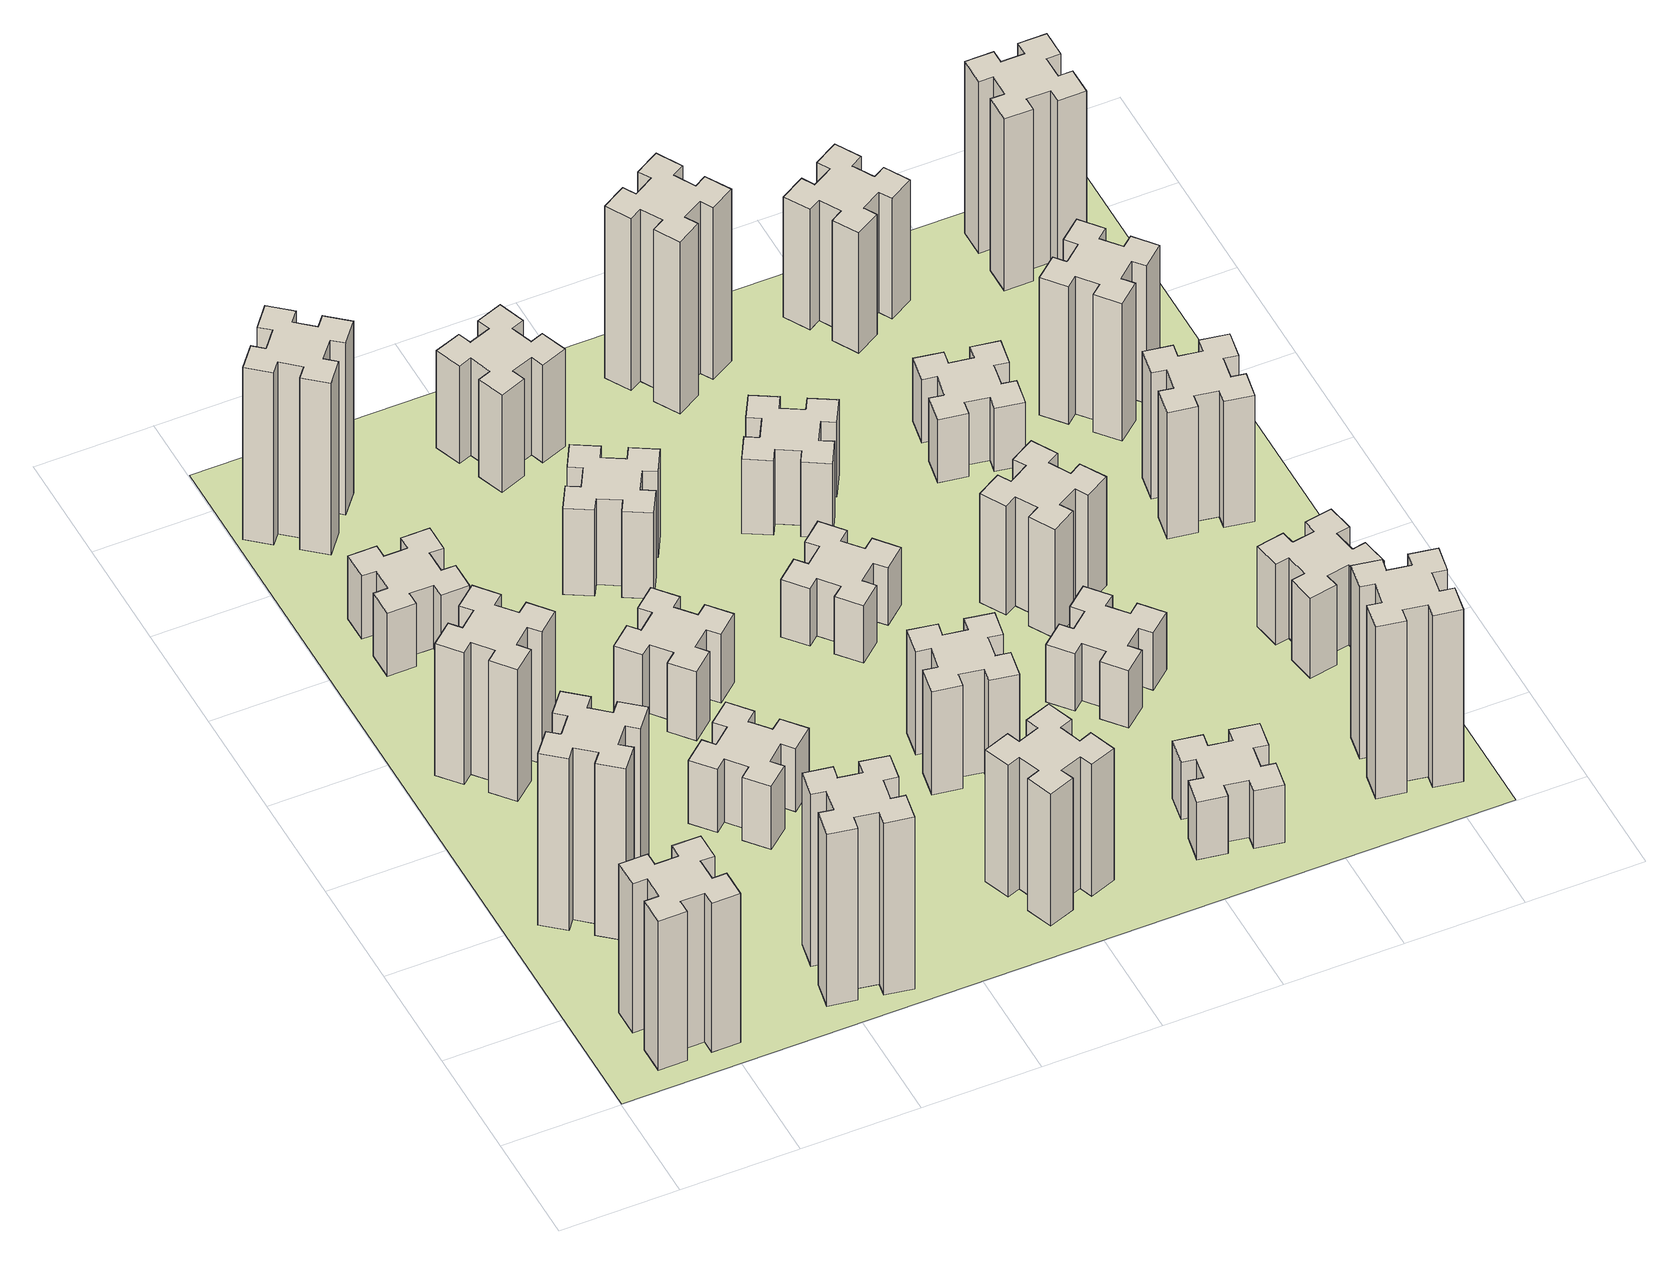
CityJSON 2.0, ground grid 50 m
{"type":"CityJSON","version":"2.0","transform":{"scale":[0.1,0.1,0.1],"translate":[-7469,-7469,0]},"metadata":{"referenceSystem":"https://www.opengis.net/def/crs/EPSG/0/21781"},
"CityObjects":{
"building1":{"type":"Building","attributes":{"class":"1000","function":"1000","usage":"1000","yearOfConstruction":2016,"roofType":"1000","measuredHeight":78,"storeysAboveGround":30,"storeysBelowGround":0},"geometry":[{"type":"Solid","lod":"1","boundaries":[[[[0,1,2,3,4,5,6,7,8,9,10,11,12,13,14,15,16,17,18,19]],[[17,16,20,21]],[[16,15,22,20]],[[15,14,23,22]],[[14,13,24,23]],[[13,12,25,24]],[[12,11,26,25]],[[11,10,27,26]],[[10,9,28,27]],[[9,8,29,28]],[[8,7,30,29]],[[7,6,31,30]],[[6,5,32,31]],[[5,4,33,32]],[[4,3,34,33]],[[3,2,35,34]],[[2,1,36,35]],[[1,0,37,36]],[[0,19,38,37]],[[19,18,39,38]],[[18,17,21,39]],[[24,25,26,27,28,29,30,31,32,33,34,35,36,37,38,39,21,20,22,23]]]]}]},
"building2":{"type":"Building","attributes":{"class":"1000","function":"1000","usage":"1000","yearOfConstruction":2016,"roofType":"1000","measuredHeight":90,"storeysAboveGround":30,"storeysBelowGround":0},"geometry":[{"type":"Solid","lod":"1","boundaries":[[[[40,41,42,43,44,45,46,47,48,49,50,51,52,53,54,55,56,57,58,59]],[[57,56,60,61]],[[56,55,62,60]],[[55,54,63,62]],[[54,53,64,63]],[[53,52,65,64]],[[52,51,66,65]],[[51,50,67,66]],[[50,49,68,67]],[[49,48,69,68]],[[48,47,70,69]],[[47,46,71,70]],[[46,45,72,71]],[[45,44,73,72]],[[44,43,74,73]],[[43,42,75,74]],[[42,41,76,75]],[[41,40,77,76]],[[40,59,78,77]],[[59,58,79,78]],[[58,57,61,79]],[[64,65,66,67,68,69,70,71,72,73,74,75,76,77,78,79,61,60,62,63]]]]}]},
"building3":{"type":"Building","attributes":{"class":"1000","function":"1000","usage":"1000","yearOfConstruction":2016,"roofType":"1000","measuredHeight":69,"storeysAboveGround":30,"storeysBelowGround":0},"geometry":[{"type":"Solid","lod":"1","boundaries":[[[[80,81,82,83,84,85,86,87,88,89,90,91,92,93,94,95,96,97,98,99]],[[97,96,100,101]],[[96,95,102,100]],[[95,94,103,102]],[[94,93,104,103]],[[93,92,105,104]],[[92,91,106,105]],[[91,90,107,106]],[[90,89,108,107]],[[89,88,109,108]],[[88,87,110,109]],[[87,86,111,110]],[[86,85,112,111]],[[85,84,113,112]],[[84,83,114,113]],[[83,82,115,114]],[[82,81,116,115]],[[81,80,117,116]],[[80,99,118,117]],[[99,98,119,118]],[[98,97,101,119]],[[104,105,106,107,108,109,110,111,112,113,114,115,116,117,118,119,101,100,102,103]]]]}]},
"building4":{"type":"Building","attributes":{"class":"1000","function":"1000","usage":"1000","yearOfConstruction":2016,"roofType":"1000","measuredHeight":33,"storeysAboveGround":30,"storeysBelowGround":0},"geometry":[{"type":"Solid","lod":"1","boundaries":[[[[120,121,122,123,124,125,126,127,128,129,130,131,132,133,134,135,136,137,138,139]],[[137,136,140,141]],[[136,135,142,140]],[[135,134,143,142]],[[134,133,144,143]],[[133,132,145,144]],[[132,131,146,145]],[[131,130,147,146]],[[130,129,148,147]],[[129,128,149,148]],[[128,127,150,149]],[[127,126,151,150]],[[126,125,152,151]],[[125,124,153,152]],[[124,123,154,153]],[[123,122,155,154]],[[122,121,156,155]],[[121,120,157,156]],[[120,139,158,157]],[[139,138,159,158]],[[138,137,141,159]],[[144,145,146,147,148,149,150,151,152,153,154,155,156,157,158,159,141,140,142,143]]]]}]},
"building5":{"type":"Building","attributes":{"class":"1000","function":"1000","usage":"1000","yearOfConstruction":2016,"roofType":"1000","measuredHeight":90,"storeysAboveGround":30,"storeysBelowGround":0},"geometry":[{"type":"Solid","lod":"1","boundaries":[[[[160,161,162,163,164,165,166,167,168,169,170,171,172,173,174,175,176,177,178,179]],[[177,176,180,181]],[[176,175,182,180]],[[175,174,183,182]],[[174,173,184,183]],[[173,172,185,184]],[[172,171,186,185]],[[171,170,187,186]],[[170,169,188,187]],[[169,168,189,188]],[[168,167,190,189]],[[167,166,191,190]],[[166,165,192,191]],[[165,164,193,192]],[[164,163,194,193]],[[163,162,195,194]],[[162,161,196,195]],[[161,160,197,196]],[[160,179,198,197]],[[179,178,199,198]],[[178,177,181,199]],[[184,185,186,187,188,189,190,191,192,193,194,195,196,197,198,199,181,180,182,183]]]]}]},
"building6":{"type":"Building","attributes":{"class":"1000","function":"1000","usage":"1000","yearOfConstruction":2016,"roofType":"1000","measuredHeight":90,"storeysAboveGround":30,"storeysBelowGround":0},"geometry":[{"type":"Solid","lod":"1","boundaries":[[[[200,201,202,203,204,205,206,207,208,209,210,211,212,213,214,215,216,217,218,219]],[[217,216,220,221]],[[216,215,222,220]],[[215,214,223,222]],[[214,213,224,223]],[[213,212,225,224]],[[212,211,226,225]],[[211,210,227,226]],[[210,209,228,227]],[[209,208,229,228]],[[208,207,230,229]],[[207,206,231,230]],[[206,205,232,231]],[[205,204,233,232]],[[204,203,234,233]],[[203,202,235,234]],[[202,201,236,235]],[[201,200,237,236]],[[200,219,238,237]],[[219,218,239,238]],[[218,217,221,239]],[[224,225,226,227,228,229,230,231,232,233,234,235,236,237,238,239,221,220,222,223]]]]}]},
"building7":{"type":"Building","attributes":{"class":"1000","function":"1000","usage":"1000","yearOfConstruction":2016,"roofType":"1000","measuredHeight":33,"storeysAboveGround":30,"storeysBelowGround":0},"geometry":[{"type":"Solid","lod":"1","boundaries":[[[[240,241,242,243,244,245,246,247,248,249,250,251,252,253,254,255,256,257,258,259]],[[257,256,260,261]],[[256,255,262,260]],[[255,254,263,262]],[[254,253,264,263]],[[253,252,265,264]],[[252,251,266,265]],[[251,250,267,266]],[[250,249,268,267]],[[249,248,269,268]],[[248,247,270,269]],[[247,246,271,270]],[[246,245,272,271]],[[245,244,273,272]],[[244,243,274,273]],[[243,242,275,274]],[[242,241,276,275]],[[241,240,277,276]],[[240,259,278,277]],[[259,258,279,278]],[[258,257,261,279]],[[264,265,266,267,268,269,270,271,272,273,274,275,276,277,278,279,261,260,262,263]]]]}]},
"building8":{"type":"Building","attributes":{"class":"1000","function":"1000","usage":"1000","yearOfConstruction":2016,"roofType":"1000","measuredHeight":36,"storeysAboveGround":30,"storeysBelowGround":0},"geometry":[{"type":"Solid","lod":"1","boundaries":[[[[280,281,282,283,284,285,286,287,288,289,290,291,292,293,294,295,296,297,298,299]],[[297,296,300,301]],[[296,295,302,300]],[[295,294,303,302]],[[294,293,304,303]],[[293,292,305,304]],[[292,291,306,305]],[[291,290,307,306]],[[290,289,308,307]],[[289,288,309,308]],[[288,287,310,309]],[[287,286,311,310]],[[286,285,312,311]],[[285,284,313,312]],[[284,283,314,313]],[[283,282,315,314]],[[282,281,316,315]],[[281,280,317,316]],[[280,299,318,317]],[[299,298,319,318]],[[298,297,301,319]],[[304,305,306,307,308,309,310,311,312,313,314,315,316,317,318,319,301,300,302,303]]]]}]},
"building9":{"type":"Building","attributes":{"class":"1000","function":"1000","usage":"1000","yearOfConstruction":2016,"roofType":"1000","measuredHeight":45,"storeysAboveGround":30,"storeysBelowGround":0},"geometry":[{"type":"Solid","lod":"1","boundaries":[[[[320,321,322,323,324,325,326,327,328,329,330,331,332,333,334,335,336,337,338,339]],[[337,336,340,341]],[[336,335,342,340]],[[335,334,343,342]],[[334,333,344,343]],[[333,332,345,344]],[[332,331,346,345]],[[331,330,347,346]],[[330,329,348,347]],[[329,328,349,348]],[[328,327,350,349]],[[327,326,351,350]],[[326,325,352,351]],[[325,324,353,352]],[[324,323,354,353]],[[323,322,355,354]],[[322,321,356,355]],[[321,320,357,356]],[[320,339,358,357]],[[339,338,359,358]],[[338,337,341,359]],[[344,345,346,347,348,349,350,351,352,353,354,355,356,357,358,359,341,340,342,343]]]]}]},
"building10":{"type":"Building","attributes":{"class":"1000","function":"1000","usage":"1000","yearOfConstruction":2016,"roofType":"1000","measuredHeight":69,"storeysAboveGround":30,"storeysBelowGround":0},"geometry":[{"type":"Solid","lod":"1","boundaries":[[[[360,361,362,363,364,365,366,367,368,369,370,371,372,373,374,375,376,377,378,379]],[[377,376,380,381]],[[376,375,382,380]],[[375,374,383,382]],[[374,373,384,383]],[[373,372,385,384]],[[372,371,386,385]],[[371,370,387,386]],[[370,369,388,387]],[[369,368,389,388]],[[368,367,390,389]],[[367,366,391,390]],[[366,365,392,391]],[[365,364,393,392]],[[364,363,394,393]],[[363,362,395,394]],[[362,361,396,395]],[[361,360,397,396]],[[360,379,398,397]],[[379,378,399,398]],[[378,377,381,399]],[[384,385,386,387,388,389,390,391,392,393,394,395,396,397,398,399,381,380,382,383]]]]}]},
"building11":{"type":"Building","attributes":{"class":"1000","function":"1000","usage":"1000","yearOfConstruction":2016,"roofType":"1000","measuredHeight":51,"storeysAboveGround":30,"storeysBelowGround":0},"geometry":[{"type":"Solid","lod":"1","boundaries":[[[[400,401,402,403,404,405,406,407,408,409,410,411,412,413,414,415,416,417,418,419]],[[417,416,420,421]],[[416,415,422,420]],[[415,414,423,422]],[[414,413,424,423]],[[413,412,425,424]],[[412,411,426,425]],[[411,410,427,426]],[[410,409,428,427]],[[409,408,429,428]],[[408,407,430,429]],[[407,406,431,430]],[[406,405,432,431]],[[405,404,433,432]],[[404,403,434,433]],[[403,402,435,434]],[[402,401,436,435]],[[401,400,437,436]],[[400,419,438,437]],[[419,418,439,438]],[[418,417,421,439]],[[424,425,426,427,428,429,430,431,432,433,434,435,436,437,438,439,421,420,422,423]]]]}]},
"building12":{"type":"Building","attributes":{"class":"1000","function":"1000","usage":"1000","yearOfConstruction":2016,"roofType":"1000","measuredHeight":54,"storeysAboveGround":30,"storeysBelowGround":0},"geometry":[{"type":"Solid","lod":"1","boundaries":[[[[440,441,442,443,444,445,446,447,448,449,450,451,452,453,454,455,456,457,458,459]],[[457,456,460,461]],[[456,455,462,460]],[[455,454,463,462]],[[454,453,464,463]],[[453,452,465,464]],[[452,451,466,465]],[[451,450,467,466]],[[450,449,468,467]],[[449,448,469,468]],[[448,447,470,469]],[[447,446,471,470]],[[446,445,472,471]],[[445,444,473,472]],[[444,443,474,473]],[[443,442,475,474]],[[442,441,476,475]],[[441,440,477,476]],[[440,459,478,477]],[[459,458,479,478]],[[458,457,461,479]],[[464,465,466,467,468,469,470,471,472,473,474,475,476,477,478,479,461,460,462,463]]]]}]},
"building13":{"type":"Building","attributes":{"class":"1000","function":"1000","usage":"1000","yearOfConstruction":2016,"roofType":"1000","measuredHeight":30,"storeysAboveGround":30,"storeysBelowGround":0},"geometry":[{"type":"Solid","lod":"1","boundaries":[[[[480,481,482,483,484,485,486,487,488,489,490,491,492,493,494,495,496,497,498,499]],[[497,496,500,501]],[[496,495,502,500]],[[495,494,503,502]],[[494,493,504,503]],[[493,492,505,504]],[[492,491,506,505]],[[491,490,507,506]],[[490,489,508,507]],[[489,488,509,508]],[[488,487,510,509]],[[487,486,511,510]],[[486,485,512,511]],[[485,484,513,512]],[[484,483,514,513]],[[483,482,515,514]],[[482,481,516,515]],[[481,480,517,516]],[[480,499,518,517]],[[499,498,519,518]],[[498,497,501,519]],[[504,505,506,507,508,509,510,511,512,513,514,515,516,517,518,519,501,500,502,503]]]]}]},
"building14":{"type":"Building","attributes":{"class":"1000","function":"1000","usage":"1000","yearOfConstruction":2016,"roofType":"1000","measuredHeight":39,"storeysAboveGround":30,"storeysBelowGround":0},"geometry":[{"type":"Solid","lod":"1","boundaries":[[[[520,521,522,523,524,525,526,527,528,529,530,531,532,533,534,535,536,537,538,539]],[[537,536,540,541]],[[536,535,542,540]],[[535,534,543,542]],[[534,533,544,543]],[[533,532,545,544]],[[532,531,546,545]],[[531,530,547,546]],[[530,529,548,547]],[[529,528,549,548]],[[528,527,550,549]],[[527,526,551,550]],[[526,525,552,551]],[[525,524,553,552]],[[524,523,554,553]],[[523,522,555,554]],[[522,521,556,555]],[[521,520,557,556]],[[520,539,558,557]],[[539,538,559,558]],[[538,537,541,559]],[[544,545,546,547,548,549,550,551,552,553,554,555,556,557,558,559,541,540,542,543]]]]}]},
"building15":{"type":"Building","attributes":{"class":"1000","function":"1000","usage":"1000","yearOfConstruction":2016,"roofType":"1000","measuredHeight":30,"storeysAboveGround":30,"storeysBelowGround":0},"geometry":[{"type":"Solid","lod":"1","boundaries":[[[[560,561,562,563,564,565,566,567,568,569,570,571,572,573,574,575,576,577,578,579]],[[577,576,580,581]],[[576,575,582,580]],[[575,574,583,582]],[[574,573,584,583]],[[573,572,585,584]],[[572,571,586,585]],[[571,570,587,586]],[[570,569,588,587]],[[569,568,589,588]],[[568,567,590,589]],[[567,566,591,590]],[[566,565,592,591]],[[565,564,593,592]],[[564,563,594,593]],[[563,562,595,594]],[[562,561,596,595]],[[561,560,597,596]],[[560,579,598,597]],[[579,578,599,598]],[[578,577,581,599]],[[584,585,586,587,588,589,590,591,592,593,594,595,596,597,598,599,581,580,582,583]]]]}]},
"building16":{"type":"Building","attributes":{"class":"1000","function":"1000","usage":"1000","yearOfConstruction":2016,"roofType":"1000","measuredHeight":90,"storeysAboveGround":30,"storeysBelowGround":0},"geometry":[{"type":"Solid","lod":"1","boundaries":[[[[600,601,602,603,604,605,606,607,608,609,610,611,612,613,614,615,616,617,618,619]],[[617,616,620,621]],[[616,615,622,620]],[[615,614,623,622]],[[614,613,624,623]],[[613,612,625,624]],[[612,611,626,625]],[[611,610,627,626]],[[610,609,628,627]],[[609,608,629,628]],[[608,607,630,629]],[[607,606,631,630]],[[606,605,632,631]],[[605,604,633,632]],[[604,603,634,633]],[[603,602,635,634]],[[602,601,636,635]],[[601,600,637,636]],[[600,619,638,637]],[[619,618,639,638]],[[618,617,621,639]],[[624,625,626,627,628,629,630,631,632,633,634,635,636,637,638,639,621,620,622,623]]]]}]},
"building17":{"type":"Building","attributes":{"class":"1000","function":"1000","usage":"1000","yearOfConstruction":2016,"roofType":"1000","measuredHeight":30,"storeysAboveGround":30,"storeysBelowGround":0},"geometry":[{"type":"Solid","lod":"1","boundaries":[[[[640,641,642,643,644,645,646,647,648,649,650,651,652,653,654,655,656,657,658,659]],[[657,656,660,661]],[[656,655,662,660]],[[655,654,663,662]],[[654,653,664,663]],[[653,652,665,664]],[[652,651,666,665]],[[651,650,667,666]],[[650,649,668,667]],[[649,648,669,668]],[[648,647,670,669]],[[647,646,671,670]],[[646,645,672,671]],[[645,644,673,672]],[[644,643,674,673]],[[643,642,675,674]],[[642,641,676,675]],[[641,640,677,676]],[[640,659,678,677]],[[659,658,679,678]],[[658,657,661,679]],[[664,665,666,667,668,669,670,671,672,673,674,675,676,677,678,679,661,660,662,663]]]]}]},
"building18":{"type":"Building","attributes":{"class":"1000","function":"1000","usage":"1000","yearOfConstruction":2016,"roofType":"1000","measuredHeight":57,"storeysAboveGround":30,"storeysBelowGround":0},"geometry":[{"type":"Solid","lod":"1","boundaries":[[[[680,681,682,683,684,685,686,687,688,689,690,691,692,693,694,695,696,697,698,699]],[[697,696,700,701]],[[696,695,702,700]],[[695,694,703,702]],[[694,693,704,703]],[[693,692,705,704]],[[692,691,706,705]],[[691,690,707,706]],[[690,689,708,707]],[[689,688,709,708]],[[688,687,710,709]],[[687,686,711,710]],[[686,685,712,711]],[[685,684,713,712]],[[684,683,714,713]],[[683,682,715,714]],[[682,681,716,715]],[[681,680,717,716]],[[680,699,718,717]],[[699,698,719,718]],[[698,697,701,719]],[[704,705,706,707,708,709,710,711,712,713,714,715,716,717,718,719,701,700,702,703]]]]}]},
"building19":{"type":"Building","attributes":{"class":"1000","function":"1000","usage":"1000","yearOfConstruction":2016,"roofType":"1000","measuredHeight":33,"storeysAboveGround":30,"storeysBelowGround":0},"geometry":[{"type":"Solid","lod":"1","boundaries":[[[[720,721,722,723,724,725,726,727,728,729,730,731,732,733,734,735,736,737,738,739]],[[737,736,740,741]],[[736,735,742,740]],[[735,734,743,742]],[[734,733,744,743]],[[733,732,745,744]],[[732,731,746,745]],[[731,730,747,746]],[[730,729,748,747]],[[729,728,749,748]],[[728,727,750,749]],[[727,726,751,750]],[[726,725,752,751]],[[725,724,753,752]],[[724,723,754,753]],[[723,722,755,754]],[[722,721,756,755]],[[721,720,757,756]],[[720,739,758,757]],[[739,738,759,758]],[[738,737,741,759]],[[744,745,746,747,748,749,750,751,752,753,754,755,756,757,758,759,741,740,742,743]]]]}]},
"building20":{"type":"Building","attributes":{"class":"1000","function":"1000","usage":"1000","yearOfConstruction":2016,"roofType":"1000","measuredHeight":90,"storeysAboveGround":30,"storeysBelowGround":0},"geometry":[{"type":"Solid","lod":"1","boundaries":[[[[760,761,762,763,764,765,766,767,768,769,770,771,772,773,774,775,776,777,778,779]],[[777,776,780,781]],[[776,775,782,780]],[[775,774,783,782]],[[774,773,784,783]],[[773,772,785,784]],[[772,771,786,785]],[[771,770,787,786]],[[770,769,788,787]],[[769,768,789,788]],[[768,767,790,789]],[[767,766,791,790]],[[766,765,792,791]],[[765,764,793,792]],[[764,763,794,793]],[[763,762,795,794]],[[762,761,796,795]],[[761,760,797,796]],[[760,779,798,797]],[[779,778,799,798]],[[778,777,781,799]],[[784,785,786,787,788,789,790,791,792,793,794,795,796,797,798,799,781,780,782,783]]]]}]},
"building21":{"type":"Building","attributes":{"class":"1000","function":"1000","usage":"1000","yearOfConstruction":2016,"roofType":"1000","measuredHeight":63,"storeysAboveGround":30,"storeysBelowGround":0},"geometry":[{"type":"Solid","lod":"1","boundaries":[[[[800,801,802,803,804,805,806,807,808,809,810,811,812,813,814,815,816,817,818,819]],[[817,816,820,821]],[[816,815,822,820]],[[815,814,823,822]],[[814,813,824,823]],[[813,812,825,824]],[[812,811,826,825]],[[811,810,827,826]],[[810,809,828,827]],[[809,808,829,828]],[[808,807,830,829]],[[807,806,831,830]],[[806,805,832,831]],[[805,804,833,832]],[[804,803,834,833]],[[803,802,835,834]],[[802,801,836,835]],[[801,800,837,836]],[[800,819,838,837]],[[819,818,839,838]],[[818,817,821,839]],[[824,825,826,827,828,829,830,831,832,833,834,835,836,837,838,839,821,820,822,823]]]]}]},
"building22":{"type":"Building","attributes":{"class":"1000","function":"1000","usage":"1000","yearOfConstruction":2016,"roofType":"1000","measuredHeight":42,"storeysAboveGround":30,"storeysBelowGround":0},"geometry":[{"type":"Solid","lod":"1","boundaries":[[[[840,841,842,843,844,845,846,847,848,849,850,851,852,853,854,855,856,857,858,859]],[[857,856,860,861]],[[856,855,862,860]],[[855,854,863,862]],[[854,853,864,863]],[[853,852,865,864]],[[852,851,866,865]],[[851,850,867,866]],[[850,849,868,867]],[[849,848,869,868]],[[848,847,870,869]],[[847,846,871,870]],[[846,845,872,871]],[[845,844,873,872]],[[844,843,874,873]],[[843,842,875,874]],[[842,841,876,875]],[[841,840,877,876]],[[840,859,878,877]],[[859,858,879,878]],[[858,857,861,879]],[[864,865,866,867,868,869,870,871,872,873,874,875,876,877,878,879,861,860,862,863]]]]}]},
"building23":{"type":"Building","attributes":{"class":"1000","function":"1000","usage":"1000","yearOfConstruction":2016,"roofType":"1000","measuredHeight":66,"storeysAboveGround":30,"storeysBelowGround":0},"geometry":[{"type":"Solid","lod":"1","boundaries":[[[[880,881,882,883,884,885,886,887,888,889,890,891,892,893,894,895,896,897,898,899]],[[897,896,900,901]],[[896,895,902,900]],[[895,894,903,902]],[[894,893,904,903]],[[893,892,905,904]],[[892,891,906,905]],[[891,890,907,906]],[[890,889,908,907]],[[889,888,909,908]],[[888,887,910,909]],[[887,886,911,910]],[[886,885,912,911]],[[885,884,913,912]],[[884,883,914,913]],[[883,882,915,914]],[[882,881,916,915]],[[881,880,917,916]],[[880,899,918,917]],[[899,898,919,918]],[[898,897,901,919]],[[904,905,906,907,908,909,910,911,912,913,914,915,916,917,918,919,901,900,902,903]]]]}]},
"building24":{"type":"Building","attributes":{"class":"1000","function":"1000","usage":"1000","yearOfConstruction":2016,"roofType":"1000","measuredHeight":72,"storeysAboveGround":30,"storeysBelowGround":0},"geometry":[{"type":"Solid","lod":"1","boundaries":[[[[920,921,922,923,924,925,926,927,928,929,930,931,932,933,934,935,936,937,938,939]],[[937,936,940,941]],[[936,935,942,940]],[[935,934,943,942]],[[934,933,944,943]],[[933,932,945,944]],[[932,931,946,945]],[[931,930,947,946]],[[930,929,948,947]],[[929,928,949,948]],[[928,927,950,949]],[[927,926,951,950]],[[926,925,952,951]],[[925,924,953,952]],[[924,923,954,953]],[[923,922,955,954]],[[922,921,956,955]],[[921,920,957,956]],[[920,939,958,957]],[[939,938,959,958]],[[938,937,941,959]],[[944,945,946,947,948,949,950,951,952,953,954,955,956,957,958,959,941,940,942,943]]]]}]},
"building25":{"type":"Building","attributes":{"class":"1000","function":"1000","usage":"1000","yearOfConstruction":2016,"roofType":"1000","measuredHeight":90,"storeysAboveGround":30,"storeysBelowGround":0},"geometry":[{"type":"Solid","lod":"1","boundaries":[[[[960,961,962,963,964,965,966,967,968,969,970,971,972,973,974,975,976,977,978,979]],[[977,976,980,981]],[[976,975,982,980]],[[975,974,983,982]],[[974,973,984,983]],[[973,972,985,984]],[[972,971,986,985]],[[971,970,987,986]],[[970,969,988,987]],[[969,968,989,988]],[[968,967,990,989]],[[967,966,991,990]],[[966,965,992,991]],[[965,964,993,992]],[[964,963,994,993]],[[963,962,995,994]],[[962,961,996,995]],[[961,960,997,996]],[[960,979,998,997]],[[979,978,999,998]],[[978,977,981,999]],[[984,985,986,987,988,989,990,991,992,993,994,995,996,997,998,999,981,980,982,983]]]]}]},
"landuse1":{"type":"LandUse","attributes":{"name":"plot1","function":"1010"},"geometry":[{"type":"MultiSurface","lod":"1","boundaries":[[[1000,1001,1002,1003]]]}]}
},
"vertices":[
[265,325,0],[265,225,0],[205,225,0],[205,105,0],[325,105,0],[325,165,0],[425,165,0],[425,105,0],[545,105,0],[545,225,0],[485,225,0],[485,325,0],[545,325,0],[545,445,0],[425,445,0],[425,385,0],[325,385,0],[325,445,0],[205,445,0],[205,325,0],[325,385,780],[325,445,780],[425,385,780],[425,445,780],[545,445,780],[545,325,780],[485,325,780],[485,225,780],[545,225,780],[545,105,780],[425,105,780],[425,165,780],[325,165,780],[325,105,780],[205,105,780],[205,225,780],[265,225,780],[265,325,780],[205,325,780],[205,445,780],
[484,1067,0],[408,1132,0],[446,1178,0],[354,1255,0],[277,1163,0],[323,1124,0],[259,1048,0],[213,1086,0],[136,994,0],[228,917,0],[266,963,0],[343,899,0],[304,853,0],[396,776,0],[473,868,0],[427,906,0],[492,983,0],[538,944,0],[615,1036,0],[523,1113,0],[492,983,900],[538,944,900],[427,906,900],[473,868,900],[396,776,900],[304,853,900],[343,899,900],[266,963,900],[228,917,900],[136,994,900],[213,1086,900],[259,1048,900],[323,1124,900],[277,1163,900],[354,1255,900],[446,1178,900],[408,1132,900],[484,1067,900],[523,1113,900],[615,1036,900],
[492,1888,0],[427,1964,0],[473,2003,0],[396,2095,0],[304,2018,0],[343,1972,0],[266,1907,0],[228,1953,0],[136,1876,0],[213,1784,0],[259,1823,0],[323,1746,0],[277,1708,0],[354,1616,0],[446,1693,0],[408,1739,0],[484,1803,0],[523,1757,0],[615,1834,0],[538,1926,0],[484,1803,690],[523,1757,690],[408,1739,690],[446,1693,690],[354,1616,690],[277,1708,690],[323,1746,690],[259,1823,690],[213,1784,690],[136,1876,690],[228,1953,690],[266,1907,690],[343,1972,690],[304,2018,690],[396,2095,690],[473,2003,690],[427,1964,690],[492,1888,690],[538,1926,690],[615,1834,690],
[485,2545,0],[485,2645,0],[545,2645,0],[545,2765,0],[425,2765,0],[425,2705,0],[325,2705,0],[325,2765,0],[205,2765,0],[205,2645,0],[265,2645,0],[265,2545,0],[205,2545,0],[205,2425,0],[325,2425,0],[325,2485,0],[425,2485,0],[425,2425,0],[545,2425,0],[545,2545,0],[425,2485,330],[425,2425,330],[325,2485,330],[325,2425,330],[205,2425,330],[205,2545,330],[265,2545,330],[265,2645,330],[205,2645,330],[205,2765,330],[325,2765,330],[325,2705,330],[425,2705,330],[425,2765,330],[545,2765,330],[545,2645,330],[485,2645,330],[485,2545,330],[545,2545,330],[545,2425,330],
[1016,344,0],[998,245,0],[939,256,0],[918,137,0],[1037,117,0],[1047,176,0],[1145,158,0],[1135,99,0],[1253,78,0],[1274,197,0],[1215,207,0],[1232,305,0],[1291,295,0],[1312,413,0],[1194,434,0],[1184,375,0],[1085,392,0],[1096,451,0],[977,472,0],[957,354,0],[1085,392,900],[1096,451,900],[1184,375,900],[1194,434,900],[1312,413,900],[1291,295,900],[1232,305,900],[1215,207,900],[1274,197,900],[1253,78,900],[1135,99,900],[1145,158,900],[1047,176,900],[1037,117,900],[918,137,900],[939,256,900],[998,245,900],[1016,344,900],[957,354,900],[977,472,900],
[384,3387,0],[308,3452,0],[346,3498,0],[254,3575,0],[177,3483,0],[223,3444,0],[159,3368,0],[113,3406,0],[36,3314,0],[128,3237,0],[166,3283,0],[243,3219,0],[204,3173,0],[296,3096,0],[373,3188,0],[327,3226,0],[392,3303,0],[438,3264,0],[515,3356,0],[423,3433,0],[392,3303,900],[438,3264,900],[327,3226,900],[373,3188,900],[296,3096,900],[204,3173,900],[243,3219,900],[166,3283,900],[128,3237,900],[36,3314,900],[113,3406,900],[159,3368,900],[223,3444,900],[177,3483,900],[254,3575,900],[346,3498,900],[308,3452,900],[384,3387,900],[423,3433,900],[515,3356,900],
[1083,1332,0],[1006,1267,0],[968,1313,0],[876,1236,0],[953,1144,0],[999,1183,0],[1063,1106,0],[1017,1068,0],[1094,976,0],[1186,1053,0],[1148,1099,0],[1224,1163,0],[1263,1117,0],[1355,1194,0],[1278,1286,0],[1232,1248,0],[1167,1324,0],[1213,1363,0],[1136,1455,0],[1044,1378,0],[1167,1324,330],[1213,1363,330],[1232,1248,330],[1278,1286,330],[1355,1194,330],[1263,1117,330],[1224,1163,330],[1148,1099,330],[1186,1053,330],[1094,976,330],[1017,1068,330],[1063,1106,330],[999,1183,330],[953,1144,330],[876,1236,330],[968,1313,330],[1006,1267,330],[1083,1332,330],[1044,1378,330],[1136,1455,330],
[1083,1972,0],[1006,1907,0],[968,1953,0],[876,1876,0],[953,1784,0],[999,1823,0],[1063,1746,0],[1017,1708,0],[1094,1616,0],[1186,1693,0],[1148,1739,0],[1224,1803,0],[1263,1757,0],[1355,1834,0],[1278,1926,0],[1232,1888,0],[1167,1964,0],[1213,2003,0],[1136,2095,0],[1044,2018,0],[1167,1964,360],[1213,2003,360],[1232,1888,360],[1278,1926,360],[1355,1834,360],[1263,1757,360],[1224,1803,360],[1148,1739,360],[1186,1693,360],[1094,1616,360],[1017,1708,360],[1063,1746,360],[999,1823,360],[953,1784,360],[876,1876,360],[968,1953,360],[1006,1907,360],[1083,1972,360],[1044,2018,360],[1136,2095,360],
[1117,2525,0],[1204,2475,0],[1174,2423,0],[1278,2363,0],[1338,2467,0],[1286,2497,0],[1336,2584,0],[1388,2554,0],[1448,2658,0],[1344,2718,0],[1314,2666,0],[1227,2716,0],[1257,2768,0],[1153,2828,0],[1093,2724,0],[1145,2694,0],[1095,2607,0],[1043,2637,0],[983,2533,0],[1087,2473,0],[1095,2607,450],[1043,2637,450],[1145,2694,450],[1093,2724,450],[1153,2828,450],[1257,2768,450],[1227,2716,450],[1314,2666,450],[1344,2718,450],[1448,2658,450],[1388,2554,450],[1336,2584,450],[1286,2497,450],[1338,2467,450],[1278,2363,450],[1174,2423,450],[1204,2475,450],[1117,2525,450],[1087,2473,450],[983,2533,450],
[1835,385,0],[1869,291,0],[1813,270,0],[1854,157,0],[1967,199,0],[1946,255,0],[2040,289,0],[2060,233,0],[2173,274,0],[2132,387,0],[2076,366,0],[2042,460,0],[2098,480,0],[2057,593,0],[1944,552,0],[1965,496,0],[1871,462,0],[1850,518,0],[1737,477,0],[1779,364,0],[1871,462,690],[1850,518,690],[1965,496,690],[1944,552,690],[2057,593,690],[2098,480,690],[2042,460,690],[2076,366,690],[2132,387,690],[2173,274,690],[2060,233,690],[2040,289,690],[1946,255,690],[1967,199,690],[1854,157,690],[1813,270,690],[1869,291,690],[1835,385,690],[1779,364,690],[1737,477,690],
[1125,3456,0],[1031,3422,0],[1010,3478,0],[897,3437,0],[939,3324,0],[995,3345,0],[1029,3251,0],[973,3230,0],[1014,3117,0],[1127,3159,0],[1106,3215,0],[1200,3249,0],[1220,3193,0],[1333,3234,0],[1292,3347,0],[1236,3326,0],[1202,3420,0],[1258,3440,0],[1217,3553,0],[1104,3512,0],[1202,3420,510],[1258,3440,510],[1236,3326,510],[1292,3347,510],[1333,3234,510],[1220,3193,510],[1200,3249,510],[1106,3215,510],[1127,3159,510],[1014,3117,510],[973,3230,510],[1029,3251,510],[995,3345,510],[939,3324,510],[897,3437,510],[1010,3478,510],[1031,3422,510],[1125,3456,510],[1104,3512,510],[1217,3553,510],
[2055,1047,0],[2072,1145,0],[2131,1135,0],[2152,1253,0],[2034,1274,0],[2024,1215,0],[1925,1232,0],[1936,1291,0],[1817,1312,0],[1797,1194,0],[1856,1184,0],[1838,1085,0],[1779,1096,0],[1758,977,0],[1877,957,0],[1887,1016,0],[1985,998,0],[1975,939,0],[2093,918,0],[2114,1037,0],[1985,998,540],[1975,939,540],[1887,1016,540],[1877,957,540],[1758,977,540],[1779,1096,540],[1838,1085,540],[1856,1184,540],[1797,1194,540],[1817,1312,540],[1936,1291,540],[1925,1232,540],[2024,1215,540],[2034,1274,540],[2152,1253,540],[2131,1135,540],[2072,1145,540],[2055,1047,540],[2114,1037,540],[2093,918,540],
[1972,1988,0],[1907,2064,0],[1953,2103,0],[1876,2195,0],[1784,2118,0],[1823,2072,0],[1746,2007,0],[1708,2053,0],[1616,1976,0],[1693,1884,0],[1739,1923,0],[1803,1846,0],[1757,1808,0],[1834,1716,0],[1926,1793,0],[1888,1839,0],[1964,1903,0],[2003,1857,0],[2095,1934,0],[2018,2026,0],[1964,1903,300],[2003,1857,300],[1888,1839,300],[1926,1793,300],[1834,1716,300],[1757,1808,300],[1803,1846,300],[1739,1923,300],[1693,1884,300],[1616,1976,300],[1708,2053,300],[1746,2007,300],[1823,2072,300],[1784,2118,300],[1876,2195,300],[1953,2103,300],[1907,2064,300],[1972,1988,300],[2018,2026,300],[2095,1934,300],
[2026,2497,0],[2076,2584,0],[2128,2554,0],[2188,2658,0],[2084,2718,0],[2054,2666,0],[1967,2716,0],[1997,2768,0],[1893,2828,0],[1833,2724,0],[1885,2694,0],[1835,2607,0],[1783,2637,0],[1723,2533,0],[1827,2473,0],[1857,2525,0],[1944,2475,0],[1914,2423,0],[2018,2363,0],[2078,2467,0],[1944,2475,390],[1914,2423,390],[1857,2525,390],[1827,2473,390],[1723,2533,390],[1783,2637,390],[1835,2607,390],[1885,2694,390],[1833,2724,390],[1893,2828,390],[1997,2768,390],[1967,2716,390],[2054,2666,390],[2084,2718,390],[2188,2658,390],[2128,2554,390],[2076,2584,390],[2026,2497,390],[2078,2467,390],[2018,2363,390],
[2596,444,0],[2578,345,0],[2519,356,0],[2498,237,0],[2617,217,0],[2627,276,0],[2725,258,0],[2715,199,0],[2833,178,0],[2854,297,0],[2795,307,0],[2812,405,0],[2871,395,0],[2892,513,0],[2774,534,0],[2764,475,0],[2665,492,0],[2676,551,0],[2557,572,0],[2537,454,0],[2665,492,300],[2676,551,300],[2764,475,300],[2774,534,300],[2892,513,300],[2871,395,300],[2812,405,300],[2795,307,300],[2854,297,300],[2833,178,300],[2715,199,300],[2725,258,300],[2627,276,300],[2617,217,300],[2498,237,300],[2519,356,300],[2578,345,300],[2596,444,300],[2537,454,300],[2557,572,300],
[1844,3556,0],[1757,3506,0],[1727,3558,0],[1623,3498,0],[1683,3394,0],[1735,3424,0],[1785,3337,0],[1733,3307,0],[1793,3203,0],[1897,3263,0],[1867,3315,0],[1954,3365,0],[1984,3313,0],[2088,3373,0],[2028,3477,0],[1976,3447,0],[1926,3534,0],[1978,3564,0],[1918,3668,0],[1814,3608,0],[1926,3534,900],[1978,3564,900],[1976,3447,900],[2028,3477,900],[2088,3373,900],[1984,3313,900],[1954,3365,900],[1867,3315,900],[1897,3263,900],[1793,3203,900],[1733,3307,900],[1785,3337,900],[1735,3424,900],[1683,3394,900],[1623,3498,900],[1727,3558,900],[1757,3506,900],[1844,3556,900],[1814,3608,900],[1918,3668,900],
[2628,1099,0],[2704,1163,0],[2743,1117,0],[2835,1194,0],[2758,1286,0],[2712,1248,0],[2647,1324,0],[2693,1363,0],[2616,1455,0],[2524,1378,0],[2563,1332,0],[2486,1267,0],[2448,1313,0],[2356,1236,0],[2433,1144,0],[2479,1183,0],[2543,1106,0],[2497,1068,0],[2574,976,0],[2666,1053,0],[2543,1106,300],[2497,1068,300],[2479,1183,300],[2433,1144,300],[2356,1236,300],[2448,1313,300],[2486,1267,300],[2563,1332,300],[2524,1378,300],[2616,1455,300],[2693,1363,300],[2647,1324,300],[2712,1248,300],[2758,1286,300],[2835,1194,300],[2743,1117,300],[2704,1163,300],[2628,1099,300],[2666,1053,300],[2574,976,300],
[2475,1744,0],[2525,1657,0],[2473,1627,0],[2533,1523,0],[2637,1583,0],[2607,1635,0],[2694,1685,0],[2724,1633,0],[2828,1693,0],[2768,1797,0],[2716,1767,0],[2666,1854,0],[2718,1884,0],[2658,1988,0],[2554,1928,0],[2584,1876,0],[2497,1826,0],[2467,1878,0],[2363,1818,0],[2423,1714,0],[2497,1826,570],[2467,1878,570],[2584,1876,570],[2554,1928,570],[2658,1988,570],[2718,1884,570],[2666,1854,570],[2716,1767,570],[2768,1797,570],[2828,1693,570],[2724,1633,570],[2694,1685,570],[2607,1635,570],[2637,1583,570],[2533,1523,570],[2473,1627,570],[2525,1657,570],[2475,1744,570],[2423,1714,570],[2363,1818,570],
[2596,2664,0],[2578,2565,0],[2519,2576,0],[2498,2457,0],[2617,2437,0],[2627,2496,0],[2725,2478,0],[2715,2419,0],[2833,2398,0],[2854,2517,0],[2795,2527,0],[2812,2625,0],[2871,2615,0],[2892,2733,0],[2774,2754,0],[2764,2695,0],[2665,2712,0],[2676,2771,0],[2557,2792,0],[2537,2674,0],[2665,2712,330],[2676,2771,330],[2764,2695,330],[2774,2754,330],[2892,2733,330],[2871,2615,330],[2812,2625,330],[2795,2527,330],[2854,2517,330],[2833,2398,330],[2715,2419,330],[2725,2478,330],[2627,2496,330],[2617,2437,330],[2498,2457,330],[2519,2576,330],[2578,2565,330],[2596,2664,330],[2537,2674,330],[2557,2792,330],
[3504,475,0],[3405,492,0],[3416,551,0],[3297,572,0],[3277,454,0],[3336,444,0],[3318,345,0],[3259,356,0],[3238,237,0],[3357,217,0],[3367,276,0],[3465,258,0],[3455,199,0],[3573,178,0],[3594,297,0],[3535,307,0],[3552,405,0],[3611,395,0],[3632,513,0],[3514,534,0],[3552,405,900],[3611,395,900],[3535,307,900],[3594,297,900],[3573,178,900],[3455,199,900],[3465,258,900],[3367,276,900],[3357,217,900],[3238,237,900],[3259,356,900],[3318,345,900],[3336,444,900],[3277,454,900],[3297,572,900],[3416,551,900],[3405,492,900],[3504,475,900],[3514,534,900],[3632,513,900],
[2716,3447,0],[2666,3534,0],[2718,3564,0],[2658,3668,0],[2554,3608,0],[2584,3556,0],[2497,3506,0],[2467,3558,0],[2363,3498,0],[2423,3394,0],[2475,3424,0],[2525,3337,0],[2473,3307,0],[2533,3203,0],[2637,3263,0],[2607,3315,0],[2694,3365,0],[2724,3313,0],[2828,3373,0],[2768,3477,0],[2694,3365,630],[2724,3313,630],[2607,3315,630],[2637,3263,630],[2533,3203,630],[2473,3307,630],[2525,3337,630],[2475,3424,630],[2423,3394,630],[2363,3498,630],[2467,3558,630],[2497,3506,630],[2584,3556,630],[2554,3608,630],[2658,3668,630],[2718,3564,630],[2666,3534,630],[2716,3447,630],[2768,3477,630],[2828,3373,630],
[3405,998,0],[3504,1016,0],[3514,957,0],[3632,977,0],[3611,1096,0],[3552,1085,0],[3535,1184,0],[3594,1194,0],[3573,1312,0],[3455,1291,0],[3465,1232,0],[3367,1215,0],[3357,1274,0],[3238,1253,0],[3259,1135,0],[3318,1145,0],[3336,1047,0],[3277,1037,0],[3297,918,0],[3416,939,0],[3336,1047,420],[3277,1037,420],[3318,1145,420],[3259,1135,420],[3238,1253,420],[3357,1274,420],[3367,1215,420],[3465,1232,420],[3455,1291,420],[3573,1312,420],[3594,1194,420],[3535,1184,420],[3552,1085,420],[3611,1096,420],[3632,977,420],[3514,957,420],[3504,1016,420],[3405,998,420],[3416,939,420],[3297,918,420],
[3267,1856,0],[3365,1838,0],[3355,1779,0],[3473,1758,0],[3494,1877,0],[3435,1887,0],[3452,1985,0],[3511,1975,0],[3532,2093,0],[3414,2114,0],[3404,2055,0],[3305,2072,0],[3316,2131,0],[3197,2152,0],[3177,2034,0],[3236,2024,0],[3218,1925,0],[3159,1936,0],[3138,1817,0],[3257,1797,0],[3218,1925,660],[3159,1936,660],[3236,2024,660],[3177,2034,660],[3197,2152,660],[3316,2131,660],[3305,2072,660],[3404,2055,660],[3414,2114,660],[3532,2093,660],[3511,1975,660],[3452,1985,660],[3435,1887,660],[3494,1877,660],[3473,1758,660],[3355,1779,660],[3365,1838,660],[3267,1856,660],[3257,1797,660],[3138,1817,660],
[3203,2712,0],[3126,2647,0],[3088,2693,0],[2996,2616,0],[3073,2524,0],[3119,2563,0],[3183,2486,0],[3137,2448,0],[3214,2356,0],[3306,2433,0],[3268,2479,0],[3344,2543,0],[3383,2497,0],[3475,2574,0],[3398,2666,0],[3352,2628,0],[3287,2704,0],[3333,2743,0],[3256,2835,0],[3164,2758,0],[3287,2704,720],[3333,2743,720],[3352,2628,720],[3398,2666,720],[3475,2574,720],[3383,2497,720],[3344,2543,720],[3268,2479,720],[3306,2433,720],[3214,2356,720],[3137,2448,720],[3183,2486,720],[3119,2563,720],[3073,2524,720],[2996,2616,720],[3088,2693,720],[3126,2647,720],[3203,2712,720],[3164,2758,720],[3256,2835,720],
[3285,3325,0],[3385,3325,0],[3385,3265,0],[3505,3265,0],[3505,3385,0],[3445,3385,0],[3445,3485,0],[3505,3485,0],[3505,3605,0],[3385,3605,0],[3385,3545,0],[3285,3545,0],[3285,3605,0],[3165,3605,0],[3165,3485,0],[3225,3485,0],[3225,3385,0],[3165,3385,0],[3165,3265,0],[3285,3265,0],[3225,3385,900],[3165,3385,900],[3225,3485,900],[3165,3485,900],[3165,3605,900],[3285,3605,900],[3285,3545,900],[3385,3545,900],[3385,3605,900],[3505,3605,900],[3505,3485,900],[3445,3485,900],[3445,3385,900],[3505,3385,900],[3505,3265,900],[3385,3265,900],[3385,3325,900],[3285,3325,900],[3285,3265,900],[3165,3265,900],
[5,3705,0],[3705,3705,0],[3705,5,0],[5,5,0]
]}
